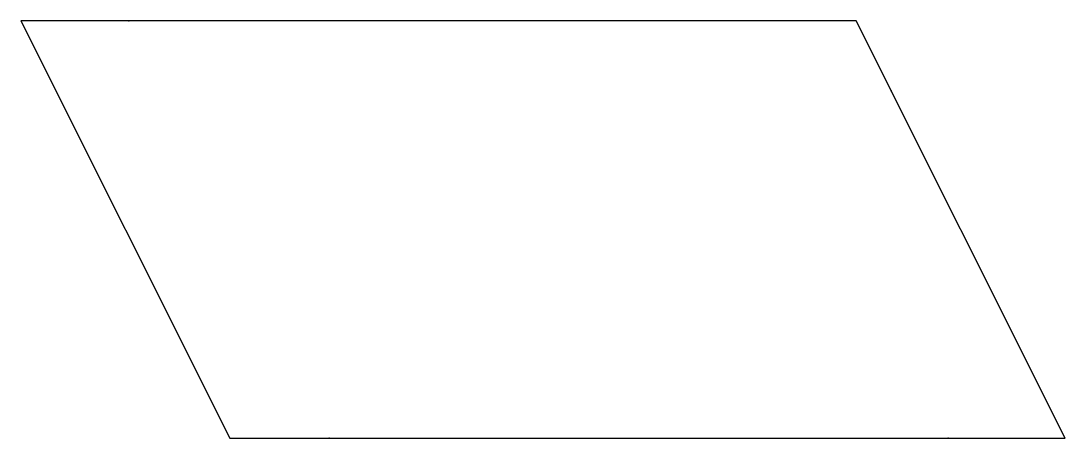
# Model space of a CAD drawing. Extents: x -25 to 100, y 0 to 50.
import ezdxf

# ---------------------------------------------------------------- set-up
doc = ezdxf.new("R2010")
doc.units = 0
doc.layers.get('0').update_dxf_attribs({"color": 250, "linetype": 'CONTINUOUS'})

msp = doc.modelspace()

# ---------------------------------------------------------------- linework, layer by layer
msp.add_lwpolyline([(0, 0), (100, 0), (75, 50), (-25, 50)], close=True)
for p in [(-12.08, 50), (79.196, 41.608), (11.9, 0), (86, 0)]:
    msp.add_point(p)

doc.saveas('drawing.dxf')
